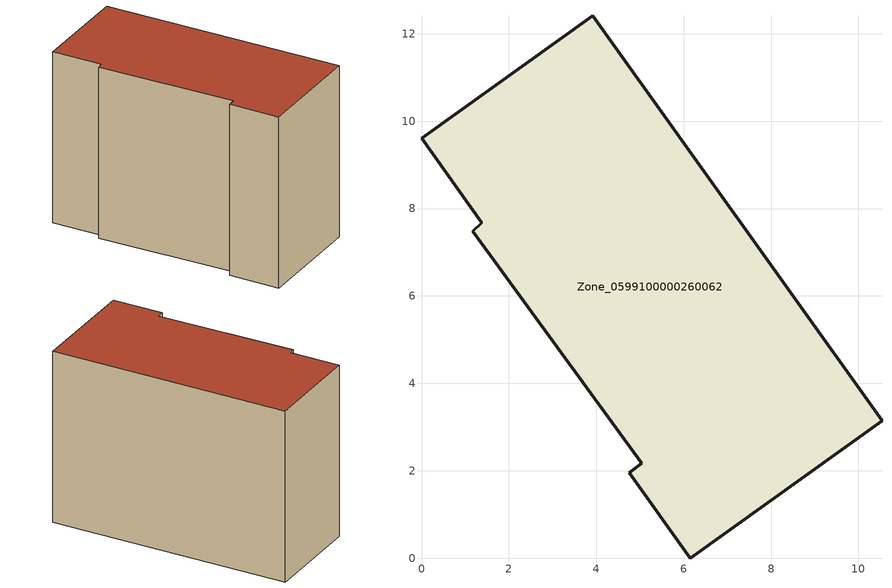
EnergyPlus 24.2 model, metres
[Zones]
Zone_0599100000260062
 floor ground (C_G): 10.54,3.14 6.15,0 4.75,1.95 5.04,2.17 1.17,7.48 1.38,7.68 0,9.61 3.92,12.41 z0
 wall outside (C_F): 0,9.61 1.38,7.68 1.17,7.48 5.04,2.17 4.75,1.95 6.15,0 10.54,3.14 3.92,12.41 0,9.61 z0:8.28
 roof outside (C_R): 4.75,1.95 6.15,0 10.54,3.14 3.92,12.41 0,9.61 1.38,7.68 1.17,7.48 5.04,2.17 z8.28
[BUILDING]
Pand.0599100000260062: North Axis=0; Terrain=City; Loads Convergence Tolerance Value=0.04; Temperature Convergence Tolerance Value=0.4; Solar Distribution=FullExterior; Maximum Number of Warmup Days=25; Minimum Number of Warmup Days=1
[Site:Location]
Rotterdam.The.Hague.AP_ZH_NLD Design_Conditions: Latitude=51.96; Longitude=4.45; Time Zone=1; Elevation=-4.5
[SITE:GROUNDTEMPERATURE:BUILDINGSURFACE]
18, 18, 18, 18, 18, 18, 18, 18, 18, 18, 18, 18
[MATERIAL] Thermal Absorptance=0.9; Solar Absorptance=0.7; Visible Absorptance=0.7
Name | Roughness | Thickness | Conductivity | Density | Specific Heat
G.TI.1975-1991 | MediumSmooth | 0.15 | 0.288461 | 540 | 1210
F.TI.1975-1991 | Rough | 0.3 | 0.230769 | 1920 | 840
R.TI.1975-1991 | MediumRough | 0.2 | 0.153846 | 1500 | 1000
[CONSTRUCTION]
C_G: G.TI.1975-1991
C_F: F.TI.1975-1991
C_R: R.TI.1975-1991
[ZONE]
Zone_0599100000260062: Type=1; Multiplier=1; Ceiling Height=Autocalculate; Volume=Autocalculate; Floor Area=autocalculate; Part of Total Floor Area=Yes
[ZONEINFILTRATION:DESIGNFLOWRATE]
Infil_Zone_0599100000260062: Zone or ZoneList or Space or SpaceList=Zone_0599100000260062; Schedule=AlwaysOn; Design Flow Rate Calculation Method=Flow/Area; Flow Rate per Floor Area=0.003; Constant Term Coefficient=1; Temperature Term Coefficient=0; Velocity Term Coefficient=0; Velocity Squared Term Coefficient=0
[HVACTEMPLATE:ZONE:IDEALLOADSAIRSYSTEM]
Zone_0599100000260062: Maximum Heating Supply Air Temperature=50; Minimum Cooling Supply Air Temperature=13; Maximum Heating Supply Air Humidity Ratio=0.0156; Minimum Cooling Supply Air Humidity Ratio=0.0077; Heating Limit=NoLimit; Cooling Limit=NoLimit; Dehumidification Control Type=ConstantSensibleHeatRatio; Cooling Sensible Heat Ratio=0.7; Dehumidification Setpoint=60; Humidification Control Type=None; Humidification Setpoint=30; Outdoor Air Method=None; Outdoor Air Flow Rate per Person=0.00944; Outdoor Air Flow Rate per Zone Floor Area=0; Outdoor Air Flow Rate per Zone=0; Demand Controlled Ventilation Type=None; Outdoor Air Economizer Type=NoEconomizer; Heat Recovery Type=None; Sensible Heat Recovery Effectiveness=0.7; Latent Heat Recovery Effectiveness=0.65
[ZONECONTROL:THERMOSTAT]
ThermostatControl_Zone_0599100000260062: Zone or ZoneList=Zone_0599100000260062; Control Type Schedule=DualSetpointControlType; Control 1=Thermostat_Zone_0599100000260062; Temperature Difference Between Cutout And Setpoint=0
[THERMOSTATSETPOINT:DUALSETPOINT]
Thermostat_Zone_0599100000260062: Heating Setpoint Temperature Schedule=HeatingSetpoint_Zone_0599100000260062; Cooling Setpoint Temperature Schedule=CoolingSetpoint_Zone_0599100000260062
[SCHEDULE:COMPACT]
HeatingSetpoint_Zone_0599100000260062: Through: 12/31, For: AllDays, Until: 24:00, 21
CoolingSetpoint_Zone_0599100000260062: Through: 12/31, For: AllDays, Until: 24:00, 24
DualSetpointControlType: Through: 12/31, For: AllDays, Until: 24:00, 4
AlwaysOn: Through: 12/31, For: AllDays, Until: 24:00, 1
